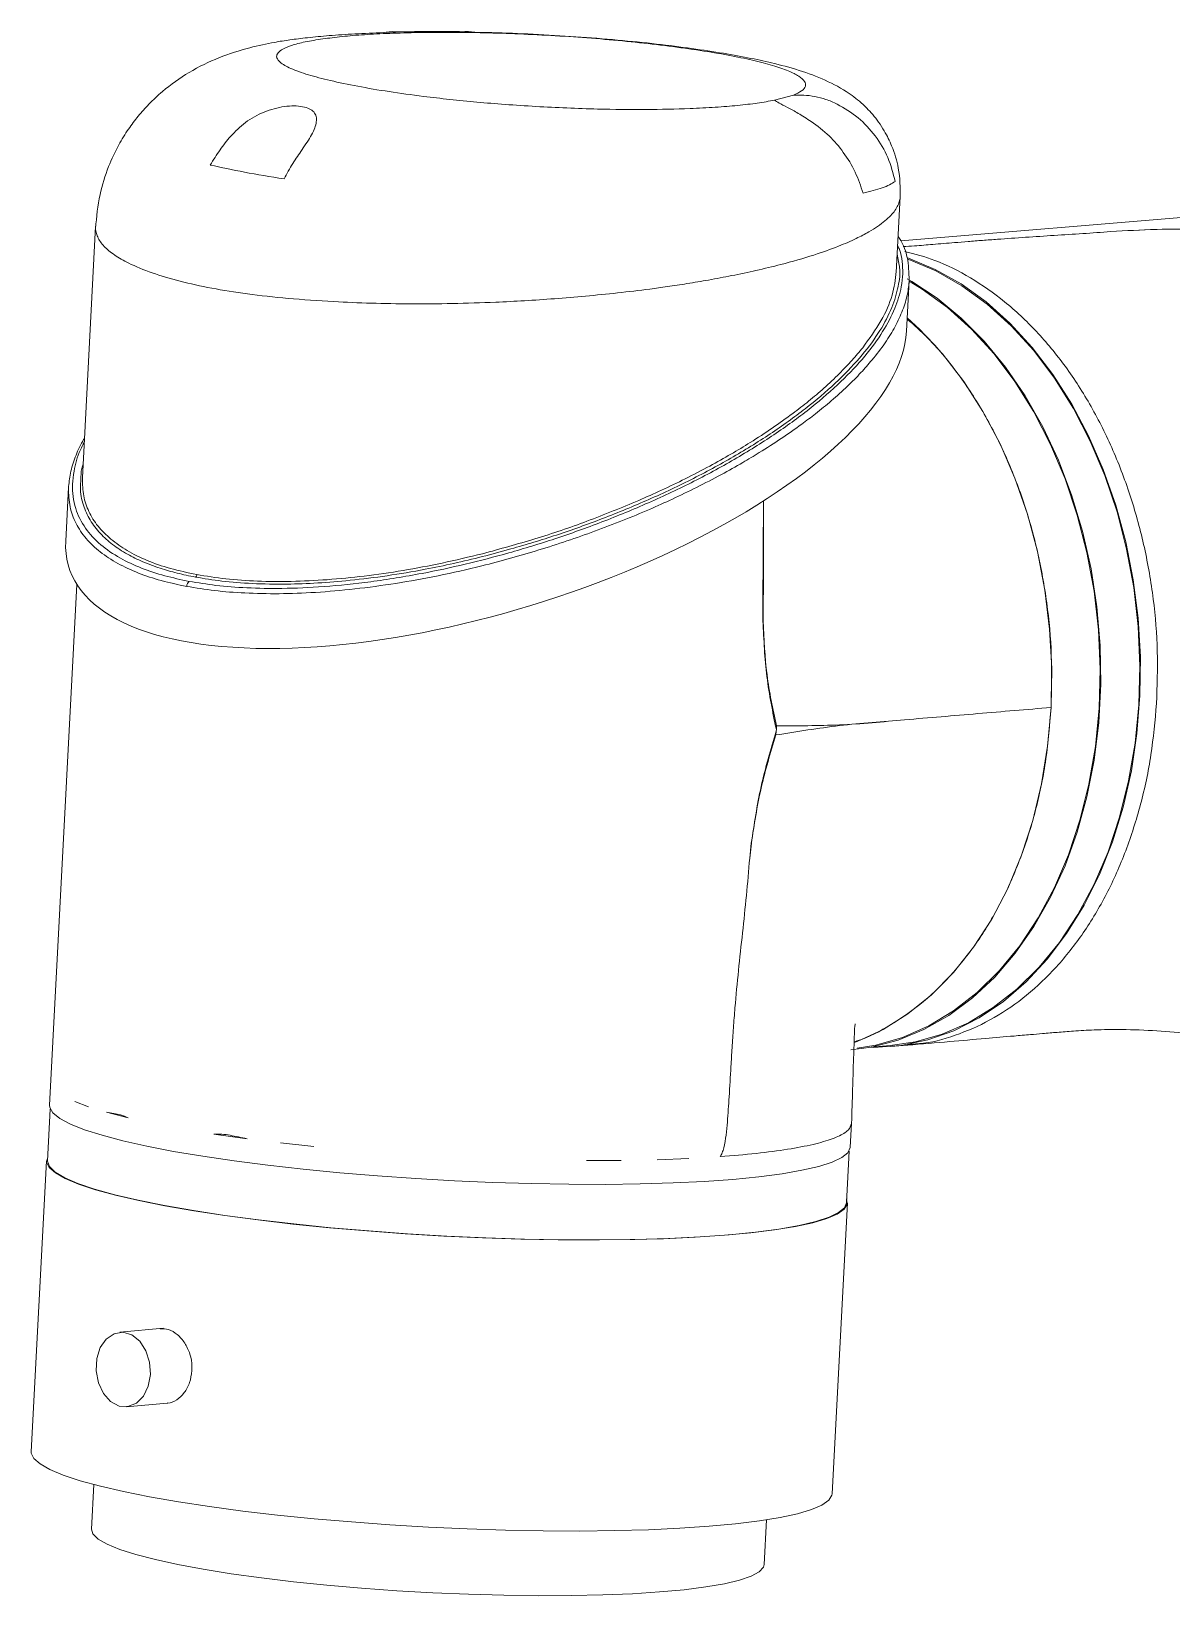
# Model space of a CAD drawing. Header units: millimetres. Extents: x 0 to 2067, y 0 to 841.
# Drawn here: x 312.6 to 419.2, y 344.1 to 490.3 of the extents above; entities that cross this region are included whole.
import ezdxf

# ---------------------------------------------------------------- set-up
doc = ezdxf.new("R2010")
doc.units = ezdxf.units.MM
doc.linetypes.add('SLD-实线', pattern=[0])

msp = doc.modelspace()

# ---------------------------------------------------------------- linework, layer by layer
at = {"color": 7, "linetype": 'SLD-实线', "lineweight": 15}
for p, q in [((345.76, 490.26), (345.5, 490.21)), ((352.59, 490.24), (348.42, 490.22)), ((382.08, 483.91), (383.84, 484.38)), ((393.47, 467.78), (393.84, 474.91)), ((430.37, 473.81), (393.9, 470.75)), ((318.59, 472.09), (317.36, 448.63)), ((414.59, 471.68), (413.52, 471.62)), ((413.52, 471.62), (414.58, 471.68)), ((393.56, 469.52), (393.74, 468.48)), ((394.43, 462.3), (394.68, 467.06)), ((316.06, 447.73), (315.79, 442.66)), ((317.37, 448.63), (317.35, 448.52)), ((316.83, 438.63), (314.27, 389.93)), ((381, 435.21), (380.99, 436.58)), ((382.24, 424.9), (382.21, 424.55)), ((382.24, 424.9), (382.25, 425.06)), ((382.25, 425.06), (382.25, 425.42)), ((379.76, 413.04), (379.91, 414.42)), ((379.92, 414.42), (379.76, 413.04)), ((391.13, 395.36), (392.91, 395.51)), ((392.92, 395.41), (394.51, 395.54)), ((314.35, 389.56), (314.1, 384.73)), ((316.64, 390.27), (317.93, 389.78)), ((317.93, 389.78), (316.64, 390.27)), ((321.64, 388.74), (319.59, 389.27)), ((389.17, 386), (389.29, 388.22)), ((332.75, 386.8), (329.63, 387.24)), ((335.89, 386.41), (338.98, 386.08)), ((338.98, 386.08), (335.89, 386.41)), ((314, 384.74), (312.57, 357.53)), ((364.49, 384.75), (367.75, 384.77)), ((367.75, 384.77), (364.49, 384.75)), ((371.12, 384.84), (374.06, 384.95)), ((374.06, 384.95), (371.12, 384.84)), ((378.3, 385.23), (377.01, 385.13)), ((388.8, 380.81), (389.05, 385.63)), ((387.47, 353.59), (388.9, 380.8)), ((324.95, 369.08), (320.85, 368.7)), ((321.49, 361.73), (325.27, 362.08)), ((318.42, 354.46), (318.2, 350.29)), ((381.11, 346.98), (381.33, 351.16))]:
    msp.add_line(p, q, dxfattribs=at)
at = {"color": 8, "linetype": 'SLD-实线', "lineweight": 15}
msp.add_line((380.99, 436.58), (381.04, 446.46), dxfattribs=at)
at = {"color": 7, "linetype": 'SLD-实线', "lineweight": 15, "flags": 128}
for points in [[(394.53, 469.15), (394.61, 469.12), (397.1, 468.08), (399.53, 466.72), (401.86, 465.04), (404.09, 463.05), (406.18, 460.79), (408.11, 458.26), (409.88, 455.49), (411.46, 452.52), (412.83, 449.36), (413.99, 446.04), (414.93, 442.6), (415.63, 439.07), (416.09, 435.47), (416.3, 431.86), (416.26, 428.25), (415.98, 424.69), (415.46, 421.2), (414.69, 417.81), (413.69, 414.57), (412.47, 411.5), (411.04, 408.63), (409.4, 405.98), (407.59, 403.58), (405.61, 401.46), (403.48, 399.62), (401.22, 398.1), (398.86, 396.9), (396.41, 396.04), (393.9, 395.52), (391.35, 395.34), (390.99, 395.35)], [(394.54, 469.04), (394.63, 469.01), (397.16, 467.95), (399.61, 466.56), (401.97, 464.84), (404.22, 462.81), (406.32, 460.49), (408.27, 457.9), (410.03, 455.07), (411.6, 452.03), (412.97, 448.8), (414.11, 445.42), (415.01, 441.92), (415.67, 438.33), (416.08, 434.68), (416.24, 431.02), (416.15, 427.37), (415.8, 423.77), (415.2, 420.27), (414.35, 416.88), (413.27, 413.64), (411.96, 410.59), (410.44, 407.76), (408.72, 405.16), (406.82, 402.83), (404.75, 400.79), (402.54, 399.06), (400.21, 397.65), (397.77, 396.58), (395.26, 395.86), (392.91, 395.51)], [(394.48, 467.21), (394.91, 466.96), (397.28, 465.4), (399.55, 463.53), (401.69, 461.37), (403.69, 458.94), (405.52, 456.26), (407.17, 453.36), (408.63, 450.26), (409.87, 447), (410.89, 443.6), (411.68, 440.1), (412.23, 436.53), (412.54, 432.92), (412.6, 429.3), (412.41, 425.72), (411.97, 422.2), (411.3, 418.77), (410.39, 415.47), (409.25, 412.33), (407.89, 409.38), (406.33, 406.64), (404.59, 404.15), (402.67, 401.92), (400.59, 399.97), (398.38, 398.33), (396.05, 397.01), (393.63, 396.01), (391.15, 395.36), (389.21, 395.1)], [(394.68, 466.99), (395.9, 466.25), (398.26, 464.52), (400.51, 462.5), (402.61, 460.18), (404.56, 457.59), (406.32, 454.76), (407.89, 451.72), (409.26, 448.49), (410.39, 445.11), (411.3, 441.61), (411.96, 438.01), (412.37, 434.37), (412.53, 430.7), (412.44, 427.06), (412.09, 423.46), (411.49, 419.95), (410.64, 416.57), (409.56, 413.33), (408.25, 410.28), (406.73, 407.45), (405.01, 404.85), (403.11, 402.52), (401.04, 400.48), (398.83, 398.75), (396.5, 397.34), (394.06, 396.27), (391.55, 395.55), (389.8, 395.26)], [(394.5, 463.55), (395.67, 462.46), (397.8, 460.18), (399.77, 457.61), (401.57, 454.81), (403.17, 451.78), (404.56, 448.57), (405.73, 445.2), (406.67, 441.7), (407.37, 438.1), (407.81, 434.45), (408, 430.78), (407.94, 427.12)], [(407.94, 427.12), (407.62, 423.51), (407.05, 419.98), (406.23, 416.56), (405.18, 413.3), (403.9, 410.21), (402.4, 407.34), (400.7, 404.71), (398.81, 402.34), (396.76, 400.25), (394.56, 398.47), (392.23, 397.02), (389.81, 395.9), (389.54, 395.8)], [(314.27, 389.93), (314.3, 389.71), (314.6, 389.21), (315.25, 388.69), (316.24, 388.17), (317.56, 387.64), (319.2, 387.12), (321.14, 386.61), (323.37, 386.11), (325.86, 385.62), (328.6, 385.16), (331.55, 384.72), (334.69, 384.32), (337.99, 383.94), (341.42, 383.61), (344.94, 383.32), (348.52, 383.07), (352.14, 382.86), (355.75, 382.7), (359.33, 382.6), (362.83, 382.54), (366.23, 382.53), (369.5, 382.57), (372.59, 382.67), (375.5, 382.81), (378.18, 383)], [(388.82, 381.18), (388.82, 381.17), (388.88, 380.68), (388.59, 380.2), (387.95, 379.75), (386.97, 379.33), (385.66, 378.94), (384.03, 378.58), (382.09, 378.27), (379.87, 378), (377.39, 377.77), (374.66, 377.58), (371.71, 377.45), (368.58, 377.37), (365.29, 377.33), (361.86, 377.35), (358.34, 377.42), (354.76, 377.54), (351.14, 377.7), (347.53, 377.92), (343.95, 378.18), (340.45, 378.48), (337.04, 378.82), (333.77, 379.2), (330.67, 379.61), (327.76, 380.06), (325.07, 380.52), (322.63, 381.01), (320.45, 381.52), (318.57, 382.03), (316.99, 382.56), (315.74, 383.08), (314.82, 383.6), (314.24, 384.12), (314, 384.62), (314.12, 385.1)], [(314.1, 384.73), (314.1, 384.7), (314.28, 384.19), (314.81, 383.67), (315.7, 383.15), (316.93, 382.61), (318.49, 382.08), (320.38, 381.56), (322.56, 381.05), (325.02, 380.55), (327.73, 380.08), (330.67, 379.63), (333.81, 379.21), (337.12, 378.83), (340.57, 378.48), (344.13, 378.18), (347.75, 377.92), (351.42, 377.7), (355.08, 377.54), (358.7, 377.42), (362.26, 377.36), (365.71, 377.35), (369.03, 377.39), (372.17, 377.48), (375.12, 377.63), (377.84, 377.82)], [(378.18, 383), (380.61, 383.24), (382.78, 383.52), (384.65, 383.85), (386.22, 384.21), (387.46, 384.6), (388.38, 385.03), (388.95, 385.49), (389.17, 385.97), (389.17, 386)], [(377.84, 377.82), (380.3, 378.06), (382.48, 378.35), (384.37, 378.68), (385.94, 379.05), (387.18, 379.45), (388.07, 379.89), (388.61, 380.35), (388.8, 380.81)], [(323.71, 364.76), (323.51, 363.66), (323.06, 362.73), (322.4, 362.07), (321.61, 361.75), (320.78, 361.8), (319.98, 362.23), (319.31, 362.98), (318.85, 363.97), (318.63, 365.1), (318.69, 366.24), (319.02, 367.27), (319.58, 368.07), (320.31, 368.57), (321.14, 368.7), (321.97, 368.46), (322.71, 367.86), (323.28, 366.98), (323.63, 365.91), (323.71, 364.76)], [(312.57, 357.53), (312.57, 357.41), (312.81, 356.91), (313.39, 356.39), (314.31, 355.87), (315.56, 355.35), (317.14, 354.82), (319.03, 354.31), (321.2, 353.8), (323.64, 353.31), (326.33, 352.85), (329.24, 352.4), (332.34, 351.99), (335.61, 351.61), (339.02, 351.27), (342.52, 350.97), (346.1, 350.71), (349.71, 350.49), (353.33, 350.33), (356.91, 350.21), (360.43, 350.14), (363.86, 350.12), (367.15, 350.16), (370.28, 350.24), (373.23, 350.38), (375.96, 350.56), (378.44, 350.79), (380.66, 351.06), (382.6, 351.37), (384.23, 351.73), (385.54, 352.12), (386.52, 352.54), (387.16, 352.99), (387.45, 353.47), (387.47, 353.59)], [(318.2, 350.29), (318.34, 349.85), (318.83, 349.37), (319.67, 348.89), (320.86, 348.4), (322.36, 347.92), (324.18, 347.44), (326.29, 346.98), (328.66, 346.54), (331.27, 346.12), (334.09, 345.73), (337.08, 345.37), (340.22, 345.05), (343.46, 344.77), (346.77, 344.53), (350.12, 344.34), (353.46, 344.2), (356.76, 344.11), (359.97, 344.07), (363.07, 344.08), (366.02, 344.14), (368.79, 344.26), (371.33, 344.42), (373.63, 344.63), (375.66, 344.89), (377.39, 345.19), (378.81, 345.53), (379.9, 345.9), (380.65, 346.31), (381.05, 346.74), (381.11, 346.98)]]:
    msp.add_lwpolyline(points, dxfattribs=at)
at = {"color": 7, "linetype": 'SLD-实线', "lineweight": 15}
for centre, radius, start, end in [((414.61, 471.77), 0.0889, 255.0568, 257.7684), ((327.72, 438.43), 0.613, 128.0602, 178.8941), ((327.74, 439.55), 0.307, 308.075, 358.8697), ((381.03, 435.11), 0.0992, 101.1638, 103.8837), ((379.92, 414.55), 0.133, 266.1028, 268.068)]:
    msp.add_arc(centre, radius, start, end, dxfattribs=at)
msp.add_ellipse((355.11, 452.48), major_axis=(39.02, 12.26), ratio=0.399867, start_param=2.993635, end_param=6.135228, dxfattribs=at)
for points, knots in [([(345.5, 490.22), (344.6, 490.19), (342.82, 490.12), (340.46, 489.95), (338.43, 489.76), (336.75, 489.55), (335.18, 489.31), (332.82, 488.8), (330.21, 487.98), (327.39, 486.63), (325.14, 485.04), (323.61, 483.61), (322.57, 482.44), (321.61, 481.17), (320.64, 479.6), (319.69, 477.56), (318.87, 474.95), (318.68, 472.99), (318.58, 471.94)], [0, 0, 0, 0, 0.070085, 0.138604, 0.201613, 0.259158, 0.314508, 0.389711, 0.481614, 0.567606, 0.646847, 0.691647, 0.729003, 0.765406, 0.806194, 0.859455, 0.924525, 1, 1, 1, 1]), ([(339.61, 489.61), (340.19, 489.68), (341.34, 489.84), (343.43, 490.02), (345.77, 490.15), (347.52, 490.2), (348.42, 490.22)], [0, 0, 0, 0, 0.2477248, 0.4932736, 0.7404742, 1, 1, 1, 1]), ([(353.73, 490.3), (352.24, 490.32), (349.46, 490.35), (346.93, 490.29), (345.76, 490.25)], [0, 0, 0, 0, 0.538757, 1, 1, 1, 1]), ([(353.51, 490.27), (353.5, 490.27), (353.48, 490.29), (353.44, 490.35), (353.17, 490.32), (352.79, 490.27), (352.59, 490.24)], [0, 0, 0, 0, 0.10137, 0.240555, 0.620751, 1, 1, 1, 1]), ([(352.59, 490.24), (353.64, 490.23), (355.75, 490.2), (359.06, 490.07), (362.44, 489.89), (365.81, 489.64), (369.1, 489.33), (372.24, 488.97), (375.17, 488.56), (377.8, 488.12), (380.08, 487.64), (381.96, 487.15), (383.42, 486.65), (384.42, 486.15), (384.96, 485.66), (385.04, 485.2), (384.71, 484.77), (384.13, 484.51), (383.84, 484.38)], [0, 0, 0, 0, 0.0596867, 0.1208785, 0.1827706, 0.2457049, 0.3086262, 0.3721235, 0.4363217, 0.5000226, 0.5636677, 0.6279313, 0.6914285, 0.7543537, 0.8172777, 0.8791796, 0.9403651, 1, 1, 1, 1]), ([(393.84, 474.83), (393.83, 475.73), (393.82, 477.33), (393.17, 479.42), (392.49, 480.82), (391.65, 482.13), (390.6, 483.34), (389.07, 484.6), (387.14, 485.69), (384.71, 486.63), (382.31, 487.3), (379.89, 487.83), (377.3, 488.3), (374.35, 488.75), (371.04, 489.17), (367.39, 489.54), (363.51, 489.85), (359.56, 490.08), (356.19, 490.22), (354.22, 490.25), (353.51, 490.26)], [0, 0, 0, 0, 0.060925, 0.107135, 0.138543, 0.156661, 0.191695, 0.236173, 0.307811, 0.379904, 0.452738, 0.508982, 0.567817, 0.62923, 0.693141, 0.759417, 0.827924, 0.896586, 0.962572, 1, 1, 1, 1]), ([(374.18, 483.12), (372.82, 483.08), (370.12, 483), (366.13, 483.05), (362.67, 483.17), (359.76, 483.31), (356.94, 483.5), (354.24, 483.72), (351.69, 483.97), (348.9, 484.3), (345.97, 484.7), (343.05, 485.2), (340.5, 485.73), (338.37, 486.29), (336.75, 486.87), (335.84, 487.4), (335.48, 487.86), (335.53, 488.25), (335.94, 488.63), (336.74, 488.99), (337.94, 489.33), (339.05, 489.51), (339.61, 489.61)], [0, 0, 0, 0, 0.069429, 0.138678, 0.181501, 0.224054, 0.266984, 0.306579, 0.346188, 0.386295, 0.442644, 0.499975, 0.557325, 0.613655, 0.673582, 0.732891, 0.77584, 0.818393, 0.861197, 0.907529, 0.953525, 1, 1, 1, 1]), ([(383.84, 484.38), (384.16, 484.39), (384.79, 484.4), (385.84, 484.27), (386.92, 484.01), (387.59, 483.7), (387.94, 483.54)], [0, 0, 0, 0, 0.249741, 0.4988, 0.740401, 1, 1, 1, 1]), ([(331.22, 480.53), (331.65, 480.98), (332.53, 481.88), (334.02, 482.7), (335.29, 483.13), (336.26, 483.33), (337.17, 483.39), (337.96, 483.32), (338.6, 483.13), (339.03, 482.82), (339.24, 482.4), (339.26, 481.73), (338.87, 480.7), (338.22, 479.76), (337.89, 479.28)], [0, 0, 0, 0, 0.124316, 0.248979, 0.311561, 0.37396, 0.436384, 0.49908, 0.561627, 0.624149, 0.686922, 0.749644, 0.874639, 1, 1, 1, 1]), ([(382.08, 483.91), (381.57, 483.81), (380.56, 483.63), (378.67, 483.41), (376.57, 483.23), (374.98, 483.16), (374.18, 483.12)], [0, 0, 0, 0, 0.258586, 0.506113, 0.751997, 1, 1, 1, 1]), ([(385.51, 481.92), (385.09, 482.18), (384.3, 482.69), (383.26, 483.26), (382.44, 483.67), (382.2, 483.83), (382.08, 483.91)], [0, 0, 0, 0, 0.259875, 0.499713, 0.749756, 1, 1, 1, 1]), ([(387.94, 483.54), (388.62, 483.14), (389.96, 482.35), (391.56, 480.6), (392.78, 478.58), (393.17, 477.07), (393.37, 476.31)], [0, 0, 0, 0, 0.250999, 0.500035, 0.75118, 1, 1, 1, 1]), ([(390.36, 475.21), (390.14, 475.88), (389.68, 477.23), (388.58, 479.03), (387.2, 480.66), (386.09, 481.49), (385.51, 481.92)], [0, 0, 0, 0, 0.246347, 0.499995, 0.740346, 1, 1, 1, 1]), ([(329.3, 477.84), (329.6, 478.32), (330.19, 479.27), (330.88, 480.12), (331.22, 480.53)], [0, 0, 0, 0, 0.506746, 1, 1, 1, 1]), ([(337.89, 479.28), (337.6, 478.86), (337, 478), (336.47, 477.03), (336.21, 476.54)], [0, 0, 0, 0, 0.493257, 1, 1, 1, 1]), ([(336.21, 476.54), (334.94, 476.75), (332.41, 477.17), (330.34, 477.62), (329.3, 477.84)], [0, 0, 0, 0, 0.500001, 1, 1, 1, 1]), ([(393.37, 476.31), (393.03, 476.1), (392.38, 475.7), (391.01, 475.37), (390.36, 475.21)], [0, 0, 0, 0, 0.527376, 1, 1, 1, 1]), ([(394.68, 467.06), (394.65, 467.79), (394.61, 469.1), (394.12, 470.44), (393.73, 471.04), (393.64, 471.16)], [0, 0, 0, 0, 0.495086, 0.895907, 1, 1, 1, 1]), ([(414.58, 471.68), (416.02, 471.75), (418.88, 471.9), (422.16, 471.85), (423.8, 471.82)], [0, 0, 0, 0, 0.50017, 1, 1, 1, 1]), ([(423.53, 471.81), (421.94, 471.84), (418.77, 471.89), (415.98, 471.75), (414.59, 471.68)], [0, 0, 0, 0, 0.497988, 1, 1, 1, 1]), ([(394.27, 469.77), (395.21, 469.52), (397.3, 468.97), (400.44, 467.37), (403.63, 465.15), (406.61, 462.36), (409.33, 459.07), (411.74, 455.33), (413.8, 451.21), (415.47, 446.77), (416.74, 442.1), (417.57, 437.27), (417.97, 432.36), (417.86, 429.11), (417.81, 427.49)], [0, 0, 0, 0, 0.069433, 0.15403, 0.238627, 0.323224, 0.407821, 0.492418, 0.577015, 0.661612, 0.746208, 0.830806, 0.915403, 1, 1, 1, 1]), ([(390.33, 460.76), (390.94, 461.61), (392.14, 463.27), (393.19, 465.67), (393.38, 467.15), (393.47, 467.89)], [0, 0, 0, 0, 0.343543, 0.674584, 1, 1, 1, 1]), ([(394.49, 463.43), (395.13, 462.88), (396.78, 461.44), (399.16, 458.54), (401.61, 454.87), (403.71, 450.78), (405.43, 446.38), (406.74, 441.73), (407.61, 436.91), (408.06, 432.01), (407.98, 428.75), (407.94, 427.12)], [0, 0, 0, 0, 0.073184, 0.18878, 0.305017, 0.420451, 0.536407, 0.652312, 0.767868, 0.884046, 1, 1, 1, 1]), ([(381.87, 453.24), (382.52, 453.7), (383.71, 454.53), (385.31, 455.78), (386.77, 457.02), (388.13, 458.3), (389.34, 459.56), (390.01, 460.37), (390.33, 460.76)], [0, 0, 0, 0, 0.185901, 0.340691, 0.501536, 0.680136, 0.846293, 1, 1, 1, 1]), ([(316.05, 447.62), (316.09, 448.08), (316.18, 449.03), (316.65, 450.51), (317.12, 451.61), (317.49, 452.22), (317.55, 452.31)], [0, 0, 0, 0, 0.30818, 0.62926, 0.943657, 1, 1, 1, 1]), ([(382.71, 452.27), (382.03, 451.82), (380.87, 451.07), (378.99, 449.95), (377.05, 448.86), (374.85, 447.72), (372.6, 446.63), (369.48, 445.23), (365.34, 443.58), (360.08, 441.81), (355.14, 440.43), (350.66, 439.42), (346.67, 438.7), (342.83, 438.18), (339.17, 437.86), (335.73, 437.73), (332.58, 437.8), (329.68, 438.02), (327.96, 438.3), (327.11, 438.44)], [0, 0, 0, 0, 0.046716, 0.080082, 0.121393, 0.167371, 0.210033, 0.249381, 0.339352, 0.426869, 0.513734, 0.580071, 0.644014, 0.707535, 0.769493, 0.8294, 0.888471, 0.944357, 1, 1, 1, 1]), ([(369.38, 446.48), (370.09, 446.8), (371.58, 447.45), (373.8, 448.53), (375.96, 449.65), (377.99, 450.79), (379.96, 451.97), (381.19, 452.79), (381.87, 453.24)], [0, 0, 0, 0, 0.153706, 0.319861, 0.498465, 0.659673, 0.814548, 1, 1, 1, 1]), ([(317.22, 448.43), (317.21, 448.77), (317.21, 449.25), (317.38, 449.76), (317.42, 449.9)], [0, 0, 0, 0, 0.715465, 1, 1, 1, 1]), ([(317.35, 448.52), (317.37, 447.98), (317.39, 446.91), (317.91, 445.42), (318.73, 444.06), (319.58, 443.26), (320, 442.86)], [0, 0, 0, 0, 0.256557, 0.504144, 0.755183, 1, 1, 1, 1]), ([(354.77, 441.5), (356.41, 441.95), (359.72, 442.85), (364.65, 444.52), (367.78, 445.82), (369.38, 446.48)], [0, 0, 0, 0, 0.325418, 0.656457, 1, 1, 1, 1]), ([(320, 442.86), (320.49, 442.49), (321.47, 441.76), (323.36, 440.85), (325.52, 440.08), (327.2, 439.73), (328.04, 439.55)], [0, 0, 0, 0, 0.252806, 0.501804, 0.751534, 1, 1, 1, 1]), ([(340.25, 439.07), (341.4, 439.17), (343.73, 439.37), (347.33, 439.91), (351.03, 440.6), (353.51, 441.2), (354.77, 441.5)], [0, 0, 0, 0, 0.244814, 0.495857, 0.743443, 1, 1, 1, 1]), ([(328.04, 439.55), (328.93, 439.4), (330.72, 439.11), (333.7, 438.91), (336.87, 438.87), (339.12, 439), (340.25, 439.07)], [0, 0, 0, 0, 0.248466, 0.498197, 0.747191, 1, 1, 1, 1]), ([(382.25, 425.06), (381.91, 426.69), (381.24, 429.95), (381.08, 433.45), (381, 435.21)], [0, 0, 0, 0, 0.499726, 1, 1, 1, 1]), ([(382.25, 425.42), (381.92, 426.98), (381.26, 430.12), (381.09, 433.51), (381.01, 435.21)], [0, 0, 0, 0, 0.498157, 1, 1, 1, 1]), ([(417.81, 427.49), (417.66, 425.88), (417.38, 422.67), (416.38, 418.04), (414.99, 413.67), (413.19, 409.63), (411.01, 405.98), (408.5, 402.8), (405.7, 400.13), (402.65, 398.02), (399.41, 396.54), (396.68, 395.73), (395.03, 395.65), (394.53, 395.62)], [0, 0, 0, 0, 0.095878, 0.191757, 0.287636, 0.383514, 0.479393, 0.575272, 0.67115, 0.767029, 0.862907, 0.958786, 1, 1, 1, 1]), ([(394.25, 425.97), (392.22, 425.82), (388.25, 425.52), (384.2, 424.87), (382.21, 424.55)], [0, 0, 0, 0, 0.509692, 1, 1, 1, 1]), ([(394.25, 425.97), (392.22, 425.78), (388.24, 425.4), (384.22, 425.41), (382.25, 425.42)], [0, 0, 0, 0, 0.509692, 1, 1, 1, 1]), ([(389.53, 395.86), (389.61, 395.89), (390.82, 396.22), (393.03, 397.44), (396.07, 399.54), (398.85, 402.27), (401.33, 405.49), (403.47, 409.17), (405.24, 413.24), (406.6, 417.64), (407.55, 422.28), (407.81, 425.51), (407.94, 427.12)], [0, 0, 0, 0, 0.0087656, 0.1187675, 0.228678, 0.3391985, 0.4489546, 0.5592089, 0.6694119, 0.7792853, 0.8897492, 1, 1, 1, 1]), ([(407.94, 427.12), (405.66, 426.93), (401.09, 426.55), (396.53, 426.16), (394.25, 425.97)], [0, 0, 0, 0, 0.500001, 1, 1, 1, 1]), ([(379.91, 414.42), (380.18, 416.2), (380.7, 419.77), (381.73, 423.19), (382.24, 424.9)], [0, 0, 0, 0, 0.50017, 1, 1, 1, 1]), ([(382.21, 424.55), (381.71, 422.9), (380.7, 419.59), (380.18, 416.15), (379.92, 414.42)], [0, 0, 0, 0, 0.497989, 1, 1, 1, 1]), ([(377.01, 385.13), (377.07, 385.24), (377.21, 385.5), (377.51, 386.57), (377.68, 388.34), (377.85, 390.88), (377.98, 393.19), (378.11, 395.34), (378.23, 397.17), (378.42, 399.58), (378.7, 402.54), (379.09, 406.04), (379.46, 409.54), (379.66, 411.87), (379.76, 413.04)], [0, 0, 0, 0, 0.014053, 0.031175, 0.117874, 0.202234, 0.303732, 0.366416, 0.432627, 0.499952, 0.624947, 0.749973, 0.874998, 1, 1, 1, 1]), ([(389.29, 388.24), (389.32, 389.31), (389.38, 391.21), (389.45, 393.72), (389.51, 395.38), (389.54, 396.35), (389.56, 396.83), (389.57, 397.18), (389.6, 397.46), (389.63, 397.57), (389.61, 397.54), (389.61, 397.53)], [0, 0, 0, 0, 0.276548, 0.491888, 0.646469, 0.702264, 0.745346, 0.778499, 0.814137, 0.933792, 1, 1, 1, 1]), ([(394.54, 395.54), (395.85, 395.66), (398.25, 395.86), (401.57, 396.15), (404.08, 396.37), (405.87, 396.52), (406.97, 396.62), (407.81, 396.69), (408.78, 396.76), (410.09, 396.87), (412.18, 397), (414.77, 397.03), (417.84, 396.91), (420.71, 396.65), (422.75, 396.35), (423.96, 396.12), (424.92, 395.94), (425.81, 395.76), (426.67, 395.59), (427.49, 395.42), (428.61, 395.19), (430.4, 394.82), (432.92, 394.3), (436.12, 393.63), (438.41, 393.16), (439.6, 392.91)], [0, 0, 0, 0, 0.103676, 0.19021, 0.25805, 0.29601, 0.322591, 0.33811, 0.351203, 0.380589, 0.414795, 0.459171, 0.515101, 0.570385, 0.60844, 0.62181, 0.633879, 0.657761, 0.67031, 0.686525, 0.713668, 0.751942, 0.819841, 0.906113, 1, 1, 1, 1]), ([(319.59, 389.27), (319.82, 389.23), (320.25, 389.17), (320.94, 389.05), (321.4, 388.85), (321.64, 388.74)], [0, 0, 0, 0, 0.3562609, 0.6639605, 1, 1, 1, 1]), ([(378.3, 385.23), (379.41, 385.33), (381.63, 385.55), (384.34, 385.96), (386.53, 386.45), (388.1, 387), (389.09, 387.59), (389.21, 388.02), (389.27, 388.22)], [0, 0, 0, 0, 0.1679983, 0.335996, 0.5039941, 0.6719917, 0.8399891, 1, 1, 1, 1]), ([(329.63, 387.24), (329.89, 387.24), (330.39, 387.24), (331.17, 387.13), (331.95, 386.96), (332.48, 386.86), (332.75, 386.8)], [0, 0, 0, 0, 0.2531221, 0.5002957, 0.7504717, 1, 1, 1, 1]), ([(324.63, 369.03), (324.89, 369.03), (325.43, 369.02), (326.25, 368.53), (326.96, 367.73), (327.45, 366.68), (327.61, 365.76), (327.6, 365.24), (327.59, 365.12)], [0, 0, 0, 0, 0.1761936, 0.3660206, 0.5561434, 0.7469908, 0.9378649, 1, 1, 1, 1]), ([(327.59, 365.12), (327.54, 364.73), (327.44, 363.97), (326.91, 363), (326.19, 362.36), (325.6, 362.05), (325.29, 362.09), (325.27, 362.09)], [0, 0, 0, 0, 0.244991, 0.489956, 0.735595, 0.981677, 1, 1, 1, 1])]:
    msp.add_open_spline(points, degree=3, knots=knots, dxfattribs=at)
at = {"color": 8, "linetype": 'SLD-实线', "lineweight": 15}
for points, knots in [([(348.42, 490.22), (347.95, 490.25), (347, 490.31), (346.1, 490.33), (345.77, 490.26), (345.76, 490.26)], [0, 0, 0, 0, 0.4948624, 0.9876626, 1, 1, 1, 1]), ([(393.84, 474.94), (393.83, 474.8), (393.8, 474.51), (393.63, 474.07), (393.36, 473.59), (392.96, 473.11), (392.42, 472.61), (391.74, 472.1), (390.86, 471.55), (389.67, 470.93), (387.99, 470.2), (385.7, 469.37), (383.73, 468.83), (382.67, 468.54)], [0, 0, 0, 0, 0.060405, 0.127486, 0.196869, 0.268555, 0.342543, 0.418836, 0.497433, 0.591638, 0.706806, 0.842929, 1, 1, 1, 1]), ([(382.67, 468.54), (381.91, 468.35), (380.45, 467.99), (378.16, 467.51), (376, 467.1), (373.98, 466.76), (372.14, 466.48), (369.99, 466.19), (367.45, 465.88), (364.46, 465.58), (361.55, 465.34), (358.74, 465.15), (355.55, 464.99), (351.99, 464.88), (348.08, 464.85), (344.37, 464.91), (340.5, 465.07), (336.59, 465.35), (332.77, 465.77), (329.39, 466.31), (326.39, 466.97), (323.77, 467.75), (321.75, 468.59), (320.3, 469.43), (319.48, 470.1), (319.02, 470.67), (318.76, 471.12), (318.62, 471.57), (318.57, 471.9), (318.59, 472.08), (318.6, 472.11)], [0, 0, 0, 0, 0.03553, 0.067969, 0.097317, 0.123574, 0.146739, 0.166811, 0.203101, 0.237895, 0.271195, 0.302999, 0.33331, 0.378887, 0.423274, 0.466475, 0.508496, 0.562679, 0.614789, 0.664841, 0.71489, 0.766997, 0.82118, 0.8632, 0.906403, 0.928457, 0.950808, 0.973457, 0.996404, 1, 1, 1, 1]), ([(394.1, 470.22), (394.46, 470.24), (395.45, 470.3), (396.99, 470.43), (398.66, 470.57), (400.2, 470.69), (401.54, 470.8), (403.32, 470.93), (405.55, 471.09), (408.24, 471.26), (410.91, 471.43), (412.65, 471.55), (413.52, 471.62)], [0, 0, 0, 0, 0.0512062, 0.1419416, 0.2511102, 0.3185333, 0.389747, 0.4621598, 0.5966011, 0.7310763, 0.8655495, 1, 1, 1, 1]), ([(393.6, 470.28), (393.66, 470.17), (393.9, 469.71), (394.03, 468.83), (394.1, 467.68), (393.93, 466.22), (393.39, 464.43), (392.26, 462.25), (390.58, 459.95), (388.34, 457.57), (385.57, 455.15), (382.31, 452.76), (378.63, 450.45), (374.62, 448.26), (370.38, 446.26), (366.01, 444.46), (361.63, 442.89), (357.34, 441.58), (353.18, 440.5), (348.85, 439.57), (344.4, 438.85), (340.01, 438.39), (336.13, 438.22), (332.76, 438.28), (329.86, 438.5), (328.16, 438.78), (327.34, 438.91)], [0, 0, 0, 0, 0.009139, 0.036425, 0.06381, 0.091431, 0.135884, 0.182363, 0.230618, 0.280307, 0.331007, 0.382227, 0.433447, 0.484146, 0.533835, 0.58209, 0.628569, 0.673022, 0.714352, 0.755294, 0.804204, 0.850119, 0.893093, 0.931023, 0.966643, 1, 1, 1, 1]), ([(393.74, 468.48), (393.75, 468.41), (393.87, 467.78), (393.68, 466.46), (393.12, 464.49), (392, 462.34), (390.34, 460.07), (388.13, 457.72), (385.39, 455.34), (382.17, 452.98), (378.54, 450.69), (374.58, 448.54), (370.4, 446.56), (366.09, 444.78), (361.77, 443.24), (357.97, 442.08), (354.76, 441.22), (352.08, 440.58), (349.11, 439.97), (345.86, 439.42), (342.5, 439), (339.36, 438.74), (336.29, 438.63), (333.28, 438.68), (330.41, 438.9), (328.74, 439.18), (327.93, 439.31)], [0, 0, 0, 0, 0.0054443, 0.0487142, 0.0952538, 0.1439154, 0.1944358, 0.2464572, 0.299536, 0.3531613, 0.4067861, 0.4598651, 0.5118867, 0.5624073, 0.6110684, 0.6576082, 0.686526, 0.7151974, 0.7437638, 0.782239, 0.8204228, 0.8543361, 0.888074, 0.9277795, 0.9650746, 1, 1, 1, 1]), ([(394.68, 467.1), (394.64, 466.66), (394.55, 465.73), (394.1, 464.28), (393.4, 462.76), (392.45, 461.2), (391.35, 459.76), (390.15, 458.4), (388.89, 457.13), (387.47, 455.84), (386.02, 454.66), (384.47, 453.48), (383.36, 452.71), (382.71, 452.27)], [0, 0, 0, 0, 0.095523, 0.200321, 0.302937, 0.404618, 0.512228, 0.58919, 0.672633, 0.762564, 0.843364, 0.908624, 1, 1, 1, 1]), ([(327.34, 438.91), (326.56, 439.08), (324.96, 439.42), (322.79, 440.15), (320.75, 441.1), (318.96, 442.34), (317.53, 443.89), (316.76, 445.43), (316.45, 446.83), (316.4, 447.99), (316.58, 449.45), (316.9, 450.75), (317.4, 451.67), (317.53, 451.9)], [0, 0, 0, 0, 0.08642, 0.178705, 0.276954, 0.388297, 0.507244, 0.633937, 0.704623, 0.77557, 0.847123, 0.962284, 1, 1, 1, 1]), ([(327.11, 438.44), (326.3, 438.61), (324.67, 438.96), (322.52, 439.68), (320.6, 440.57), (318.95, 441.65), (317.63, 442.9), (316.69, 444.32), (316.11, 445.89), (316.07, 447.04), (316.05, 447.62)], [0, 0, 0, 0, 0.114429, 0.2293575, 0.3508354, 0.4740346, 0.60145, 0.7320796, 0.863577, 1, 1, 1, 1]), ([(327.93, 439.31), (327.35, 439.43), (326.19, 439.67), (324.54, 440.15), (322.98, 440.73), (321.48, 441.47), (320.13, 442.35), (318.95, 443.41), (318.02, 444.64), (317.39, 446.08), (317.1, 447.35), (317.19, 448.18), (317.22, 448.43)], [0, 0, 0, 0, 0.082665, 0.165388, 0.259162, 0.35323, 0.459663, 0.566692, 0.687153, 0.808575, 0.943824, 1, 1, 1, 1]), ([(381.05, 446.47), (381.06, 444.71), (381.07, 440.96), (381.03, 437.2), (381.01, 435.21)], [0, 0, 0, 0, 0.46892, 1, 1, 1, 1])]:
    msp.add_open_spline(points, degree=3, knots=knots, dxfattribs=at)

doc.saveas('drawing.dxf')
